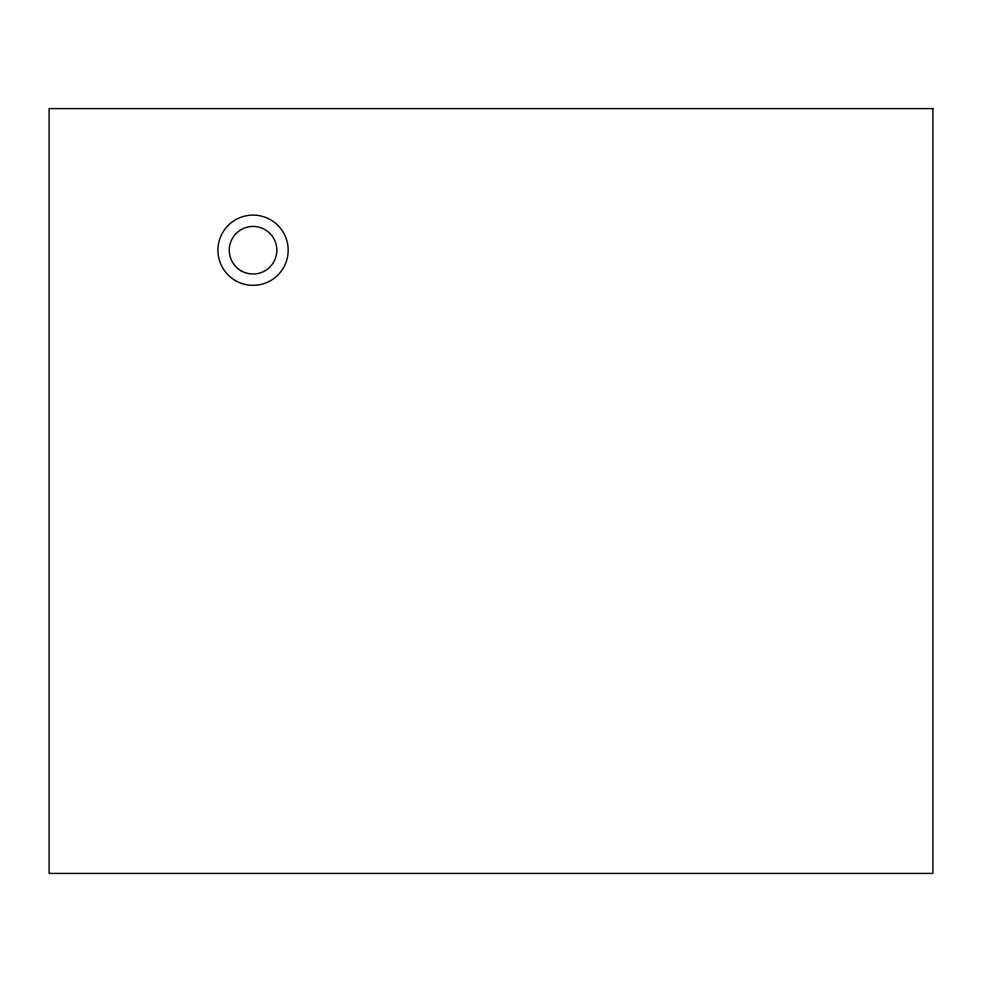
<?xml version="1.0" encoding="UTF-8"?>
<svg xmlns="http://www.w3.org/2000/svg" width="982" height="982" viewBox="0 0 982 982"><rect width="100%" height="100%" fill="white"/><g stroke="black" fill="none" stroke-linecap="round" stroke-linejoin="round"><path stroke-width="1.47" d="M932.9 108.585L49.1 108.585L49.1 873.415L932.9 873.415L932.9 108.585M235.496 280.643A35.131 35.131 0 0 0 288.18 250.226A35.131 35.131 0 0 0 235.496 219.796A35.131 35.131 0 0 0 235.496 280.643M241.155 270.823A23.789 23.789 0 0 0 276.85 250.226A23.789 23.789 0 0 0 241.155 229.616A23.789 23.789 0 0 0 241.155 270.823"/></g></svg>
